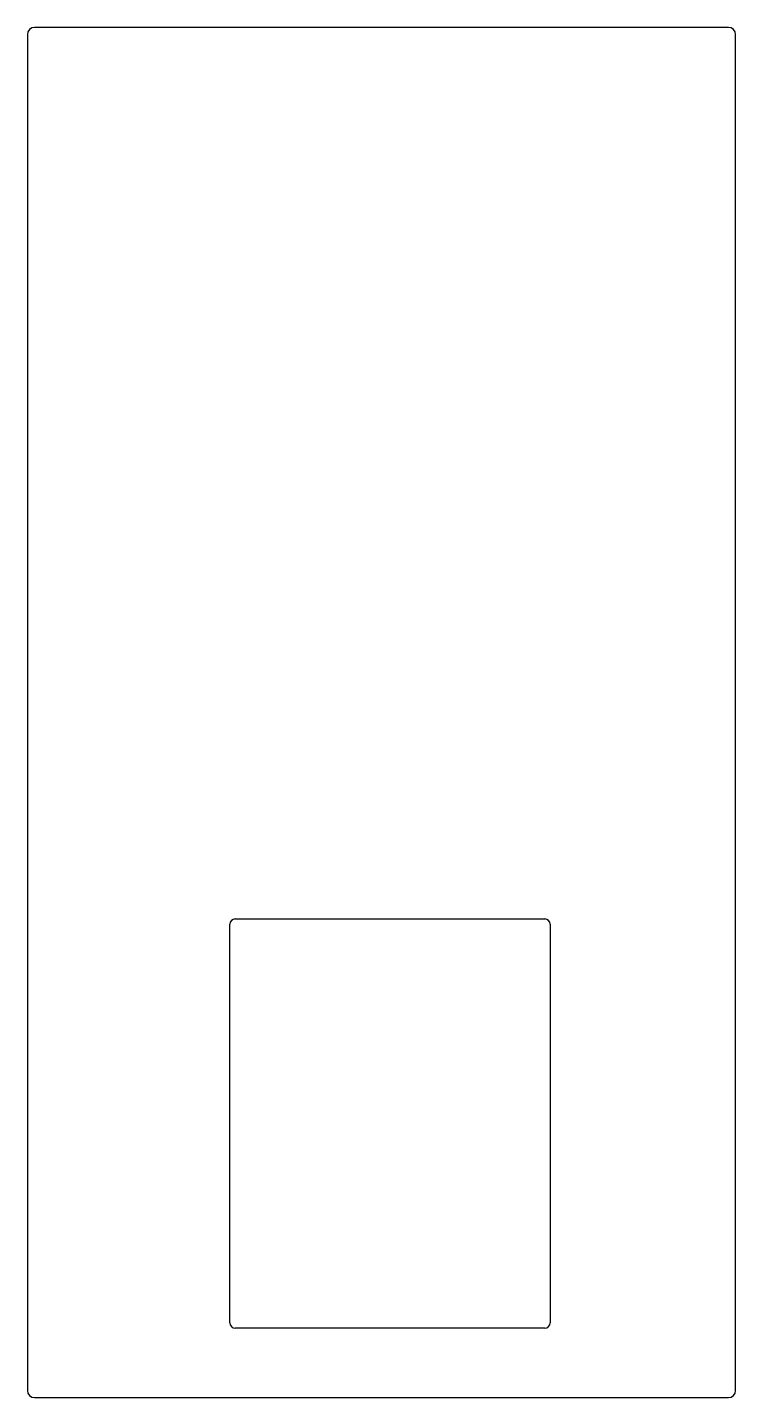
# Model space of a CAD drawing. Header units: millimetres. Extents: x 0 to 398, y 0 to 770.
import ezdxf

# ---------------------------------------------------------------- set-up
doc = ezdxf.new("R2010")
doc.units = ezdxf.units.MM

msp = doc.modelspace()

# ---------------------------------------------------------------- linework, layer by layer
for p, q in [((394, 770, 1.5), (4, 770, 1.5)), ((0, 766, 1.5), (0, 4, 1.5)), ((398, 4, 1.5), (398, 766, 1.5)), ((113.7625, 42, 1.5), (113.7625, 266, 1.5)), ((116.7625, 269, 1.5), (290.7625, 269, 1.5)), ((293.7625, 266, 1.5), (293.7625, 42, 1.5)), ((290.7625, 39, 1.5), (116.7625, 39, 1.5)), ((4, 0, 1.5), (394, 0, 1.5))]:
    msp.add_line(p, q)
for centre, radius, start, end in [((4, 766, 1.5), 4, 90, 180), ((394, 766, 1.5), 4, 0, 90), ((116.7625, 266, 1.5), 3, 90, 180), ((290.7625, 266, 1.5), 3, 0, 90), ((116.7625, 42, 1.5), 3, -180, -90), ((290.7625, 42, 1.5), 3, 270, 360), ((4, 4, 1.5), 4, -180, -90), ((394, 4, 1.5), 4, 270, 360)]:
    msp.add_arc(centre, radius, start, end)

doc.saveas('drawing.dxf')
